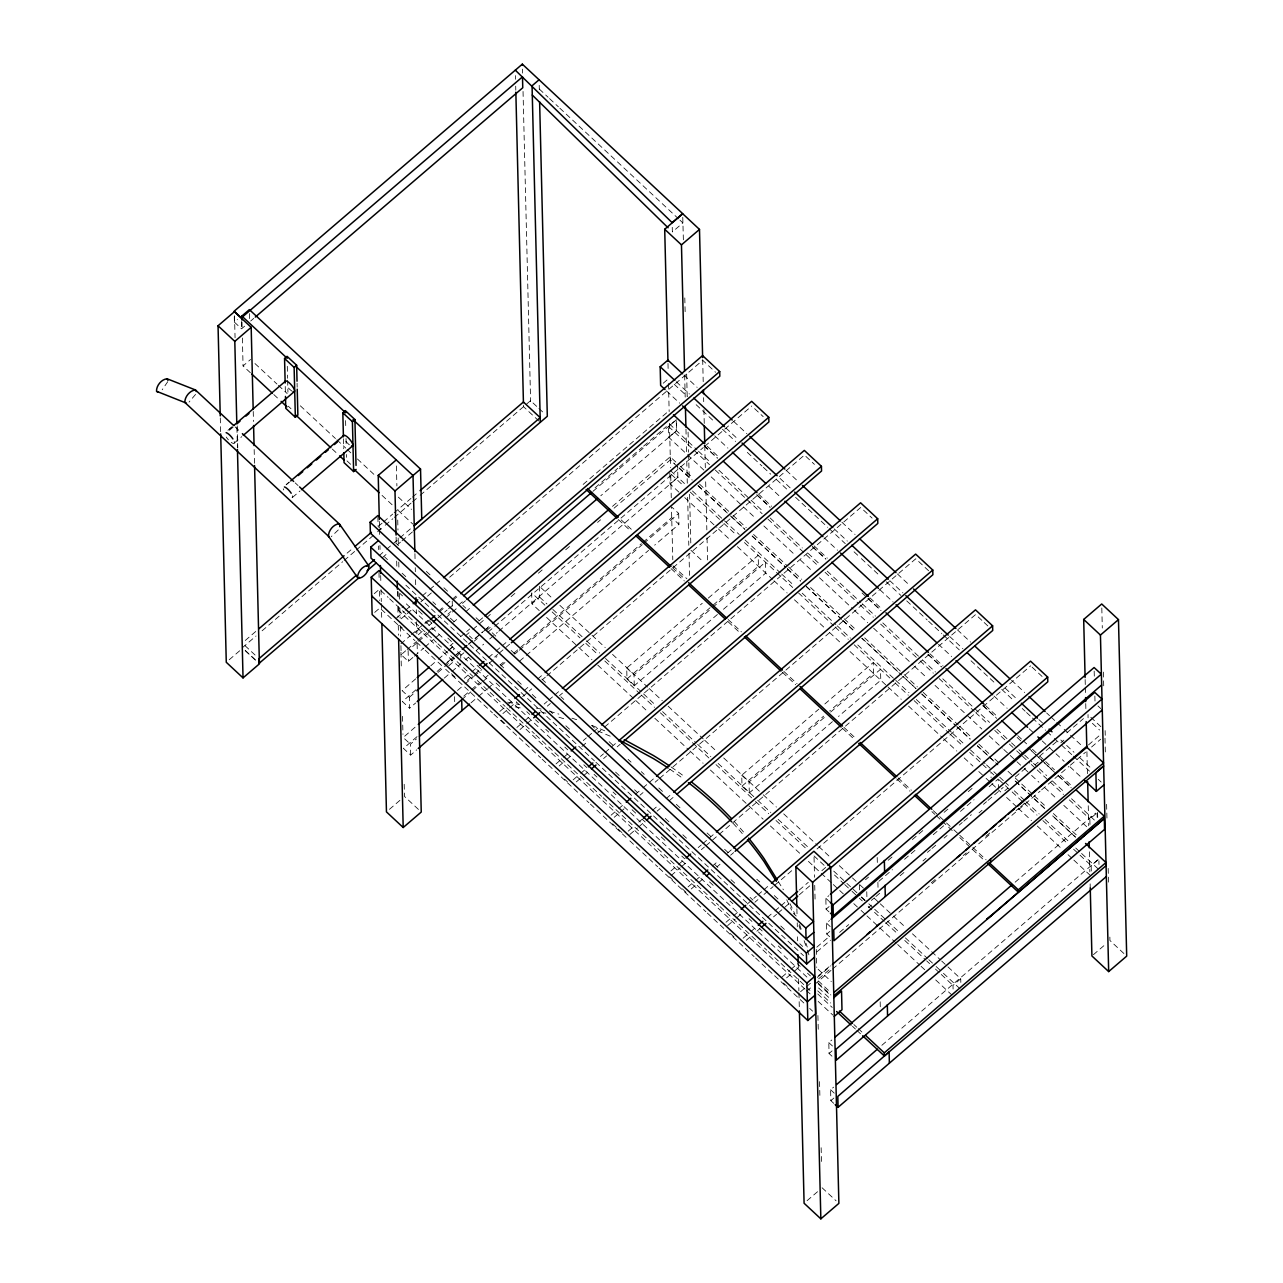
<?xml version="1.0" encoding="UTF-8"?>
<svg xmlns="http://www.w3.org/2000/svg" width="1283" height="1283" viewBox="0 0 1283 1283"><rect width="100%" height="100%" fill="white"/><g stroke="black" fill="none" stroke-linecap="round" stroke-linejoin="round"><path stroke-width="0.75" stroke-dasharray="5 3.75" d="M167.768 381.66L162.203 389.759M195.561 394.41L189.05 402.076M338.279 529.943L331.271 536.647M400.905 643.809L409.951 635.967M411.458 634.668L428.041 620.282M438.61 611.125L444.64 605.881M446.147 604.582L450.67 600.652M412.918 657.457L408.395 661.37L401.162 654.715L405.685 650.802M407.192 649.487L416.253 641.644M417.761 640.329L426.806 632.487M428.314 631.188L434.344 625.944M447.927 614.172L450.942 611.558M412.645 646.552L417.167 642.623M418.675 641.308L435.274 626.922M445.826 617.781L457.903 607.308M414.425 656.142L423.47 648.3M424.978 646.985L434.023 639.142M435.53 637.827L441.577 632.599M453.637 622.143L456.652 619.529M415.692 678.867L402.124 690.639L409.341 697.294L409.614 708.2L415.644 702.972M430.783 665.797L436.813 660.553M438.321 659.254L447.366 651.411M448.874 650.096L453.412 646.167L453.492 649.807M415.965 689.773L402.397 701.544L409.614 708.2M437.086 671.458L443.116 666.23M444.624 664.931L453.669 657.072M409.341 697.294L415.387 692.066M438 672.436L454.599 658.051M456.106 656.752L460.629 652.822L460.757 658.275M444.303 678.114L450.333 672.885M451.841 671.586L460.902 663.728M404.69 736.217L416.767 725.745M417.023 736.65L403.455 748.422L410.672 755.078L416.718 749.849M410.672 755.078L410.416 744.172L416.446 738.944M828.994 911.86L826.092 909.198L825.835 898.292L828.85 895.678M826.092 909.198L829.107 906.584M829.668 936.718L826.781 934.056L826.525 923.151L829.54 920.536M826.781 934.056L829.796 931.442M831.945 1056.182L829.059 1053.519L828.802 1042.614L831.817 1039.984M829.059 1053.519L832.074 1050.889M833.742 1103.332L830.855 1100.67L830.598 1089.764L833.613 1087.15M830.855 1100.67L833.87 1098.056M452.177 599.353L458.256 594.141M458.512 605.047L464.59 599.835M595.071 487.797L617.829 468.247M619.352 466.948L642.109 447.398M643.633 446.099L666.39 426.549M462.441 603.395L465.472 600.797M592.922 491.357L676.382 419.701L676.654 430.607L600.781 495.751M465.745 611.702L471.807 606.49M450.012 645.862L453.043 643.264M460.629 636.737L465.184 632.824M466.707 631.525L469.738 628.927M478.864 621.1L483.418 617.187M612.488 506.368L670.191 456.828L678.964 465.007M448.569 650.289L454.647 645.076M465.264 635.951L471.615 630.53M472.866 629.424L485.263 618.807M486.53 617.7L491.341 613.595M511.067 596.659L515.622 592.762M538.379 573.212L544.441 568M565.691 549.765L570.245 545.852M597.557 522.406L600.588 519.791M614.076 508.18L670.384 459.875L674.714 463.853M456.7 654.474L461.255 650.561M468.84 644.05L482.504 632.327M484.012 631.028L490.09 625.815M474.277 641.099L477.324 638.501M486.417 630.675L492.496 625.462M465.44 659.831L468.487 657.217M476.073 650.706L483.659 644.194M489.721 638.982L497.307 632.471M498.83 631.156L677.873 477.42L677.6 466.515M457.502 690.446L463.58 685.234M465.087 683.935L472.673 677.424M474.197 676.125L481.783 669.598M489.368 663.086L496.954 656.575M463.837 696.14L469.915 690.928M471.422 689.629L479.008 683.117M485.086 677.905L488.117 675.291M500.258 664.867L503.289 662.269M513.906 653.143L641.372 543.703M642.879 542.404L671.715 517.658L678.932 524.314L654.667 545.147M461.688 699.7L470.797 691.89M472.32 690.591L481.414 682.764M482.937 681.465L488.999 676.253M501.14 665.829L505.694 661.932M514.804 654.105L517.835 651.507M519.358 650.192L642.254 544.666M643.777 543.367L678.675 513.408L671.442 506.753L672.789 559.757M471.069 702.795L477.132 697.583M478.655 696.284L486.241 689.773M487.748 688.458L493.827 683.262M519.615 661.098L648.589 550.359M1015.126 882.191L1095.538 813.133M881.87 1045.292L1098.857 858.985M244.62 326.203L241.573 328.817L234.388 322.129L237.435 319.515M250.698 320.991L253.729 318.392M250.377 372.744L243.064 365.928L250.586 359.465M227.957 430.302L232.464 426.421M229.4 429.244L232.415 426.662M229.432 430.286L233.955 426.405M234.228 443.116L241.749 436.653M286.221 484.589L289.236 482.007M286.173 484.83L289.188 482.248M292.508 497.403L300.03 490.956M245.278 640.458L255.91 631.332M347.1 553.149L353.194 547.937M379.03 525.789L382.061 523.191M383.585 521.892L392.71 514.066M394.218 512.767L410.945 498.429M412.468 497.13L418.547 491.918M242.343 647.739L256.023 636.015M262.101 630.803L342.657 561.746M344.181 560.43L354.814 551.321M356.337 550.006L376.095 533.07M377.619 531.771L383.697 526.559M385.221 525.26L392.823 518.749M394.33 517.434L411.057 503.112M412.581 501.797L418.659 496.585M420.183 495.286L530.553 400.665L537.529 407.176M229.24 659.735L241.156 649.519M379.062 555.731L385.141 550.535M386.664 549.22L412.501 527.072M382.222 557.8L386.776 553.903M397.409 544.778L400.456 542.164M401.98 540.865L412.613 531.755M374.251 593.692L379.399 589.282L379.672 600.492M374.7 612.392L379.864 607.966L414.938 640.666M663.215 383.232L668.363 378.822M805.018 989.161L398.596 610.5L403.744 606.089M396.511 617.989L404.097 611.494M405.604 610.195L411.667 604.999M422.283 595.905L428.33 590.709M429.853 589.41L434.392 585.513M435.915 584.214L441.977 579.018M401.178 618.775L405.717 614.878M407.24 613.579L413.302 608.383M420.872 601.887L431.489 592.794M449.659 577.206L702.699 360.282L715.545 372.246M583.14 484.413L669.068 410.736M415.147 632.647L419.701 628.75M425.764 623.554L428.795 620.956M439.395 611.863L443.95 607.966M453.027 600.171L459.089 594.975M418.306 634.716L422.845 630.819M428.907 625.623L431.938 623.025M438 617.829L447.093 610.034M448.601 608.735L453.156 604.838M703.886 470.091L668.78 437.375L668.507 426.469L676.237 419.846L676.51 430.751L696.99 449.836M668.78 437.375L676.51 430.751M447.109 662.413L453.172 657.217M454.679 655.918L460.741 650.722M468.327 644.226L483.466 631.236M484.99 629.937L491.052 624.741M448.745 665.781L454.807 660.601M460.854 655.405L463.885 652.806M488.133 632.022L703.292 447.559M704.8 446.259L751.774 406.005M678.883 492.127L670.095 483.948L677.825 477.324L685.138 484.14M539.245 610.596L531.932 603.78L539.662 597.156L539.389 586.251M464.238 678.37L470.284 673.174M471.807 671.875L477.869 666.679M488.47 657.586L494.532 652.389M496.056 651.09L500.595 647.193M502.102 645.894L508.164 640.698M467.381 680.439L473.443 675.243M474.951 673.944L481.013 668.748M494.645 657.056L497.676 654.458M499.199 653.159L509.8 644.066M499.777 711.488L505.839 706.291M507.346 704.992L513.408 699.796M524.025 690.703L528.564 686.806M537.657 679.012L543.719 673.816M389.455 809.316L399.975 800.303M502.92 713.556L516.552 701.865M522.614 696.669L531.707 688.875M542.308 679.782L545.339 677.183M546.863 675.884L804.441 455.064L814.432 464.366M516.905 727.429L522.951 722.233M524.474 720.934L530.537 715.738M544.168 704.046L547.199 701.448M548.723 700.149L553.262 696.252M554.769 694.953L560.831 689.757M520.048 729.514L532.156 719.121M547.312 706.131L550.343 703.533M559.436 695.739L562.467 693.141M717.389 614.493L634.267 685.747L626.986 678.948L626.713 668.042L702.266 603.283M708.312 598.103L758.173 555.347L758.445 566.252L711.6 606.41M626.986 678.948L710.092 607.709M634.267 685.747L634.01 674.842L711.071 608.784M712.578 607.484L765.47 562.146L765.743 573.052L723.42 609.313M556.036 763.898L562.098 758.702M563.606 757.403L569.668 752.207M583.3 740.516L586.331 737.917M587.855 736.618L592.393 732.721M593.917 731.422L599.979 726.226M559.18 765.967L565.242 760.771M566.749 759.472L571.304 755.575M581.905 746.481L587.967 741.285M597.06 733.491L603.122 728.295M604.63 726.996L860.701 507.475M573.148 779.839L579.21 774.643M580.734 773.344L586.796 768.148M600.428 756.457L603.459 753.859M604.967 752.56L617.091 742.167M576.292 781.924L582.354 776.728M583.877 775.429L588.416 771.532M603.571 758.542L606.602 755.944M617.203 746.85L620.234 744.252M611.093 815.186L617.155 809.99M618.663 808.691L624.725 803.495M635.342 794.402L641.404 789.205M642.911 787.906L655.036 777.514M614.236 817.271L618.791 813.374M620.298 812.075L626.361 806.879M639.992 795.187L643.024 792.589M655.148 782.197L658.179 779.599M659.687 778.3L915.757 558.779L928.603 570.743M628.221 831.143L632.76 827.246M638.822 822.05L641.853 819.452M652.454 810.359L657.008 806.462M666.102 798.668L672.148 793.471M629.841 834.511L637.426 828.016M638.934 826.717L644.996 821.521M657.121 811.129L660.152 808.531M669.245 800.736L675.307 795.54M832.41 721.671L749.304 792.91L742.007 786.126L741.734 775.221L818.811 709.146M824.857 703.966L873.21 662.509L873.466 673.415L829.652 710.99M742.007 786.126L823.606 716.171M749.304 792.91L749.031 782.005L824.584 717.245M830.63 712.049L880.507 669.309L880.763 680.215L838.457 716.491M670.945 870.949L677.007 865.752M678.515 864.453L684.577 859.257M698.209 847.566L701.24 844.968M702.763 843.669L713.364 834.575M671.057 875.615L680.15 867.821M681.658 866.522L687.72 861.326M701.368 849.651L704.399 847.053M705.907 845.754L975.609 614.541L982.746 621.18M688.057 886.906L694.119 881.71M695.643 880.411L701.705 875.214M712.306 866.121L718.368 860.925M727.461 853.131L732 849.234M691.216 888.975L697.262 883.779M698.786 882.479L703.325 878.582M716.972 866.891L720.004 864.293M730.604 855.2L733.635 852.602M726.002 922.252L732.064 917.056M733.587 915.757L739.633 910.561M747.219 904.066L756.312 896.272M757.82 894.973L762.375 891.076M763.882 889.777L769.944 884.58M727.637 925.62L735.207 919.125M736.731 917.826L742.793 912.63M754.901 902.238L757.932 899.64M763.994 894.443L773.088 886.649M774.611 885.35L794.305 868.463M817.03 848.977L1030.666 665.829M743.13 938.194L749.192 932.998M750.699 931.699L756.762 926.502M767.362 917.409L773.424 912.213M774.948 910.914L779.487 907.017M781.01 905.718L787.072 900.522M799.181 890.129L808.274 882.335M821.906 870.644L826.46 866.747M746.273 940.279L750.812 936.382M756.874 931.185L759.905 928.587M773.537 916.896L776.568 914.298M778.091 912.999L790.216 902.607M799.293 894.812L809.91 885.719M865.512 879.721L868.543 877.123M888.189 860.284L892.711 856.403M912.357 839.563L922.942 830.486M944.096 812.347L948.634 808.466M968.264 791.627L972.803 787.746M878.855 881.325L892.455 869.666M904.547 859.305L916.639 848.945M933.254 834.688L943.839 825.627M960.454 811.385L974.054 799.726M989.161 786.768L998.238 778.989L998.447 788.083M781.94 977.069L789.526 970.573M791.034 969.274L797.096 964.078M816.79 947.191L828.914 936.798M871.333 900.441L874.365 897.843M875.888 896.544L881.95 891.348M900.121 875.76L906.183 870.564M927.401 852.377L930.432 849.779M931.939 848.48L938.001 843.284M944.063 838.088L947.095 835.49M959.219 825.097L962.25 822.499M963.758 821.2L971.343 814.705M983.468 804.313L986.499 801.715M988.006 800.416L1003.162 787.425M1015.286 777.033L1027.394 766.641M1039.519 756.248L1057.705 740.66M1066.798 732.866L1083.461 718.576M786.607 977.854L792.669 972.658M794.177 971.359L800.239 966.163M816.902 951.874L830.55 940.182M839.627 932.388L848.721 924.594M868.415 907.706L871.446 905.108M922.974 860.941L926.005 858.343M979.025 812.877L982.056 810.279M1004.781 790.809L1007.813 788.211M1035.092 764.828L1038.123 762.23M1060.849 742.745L1063.88 740.147M800.576 991.727L805.131 987.83M806.638 986.531L811.193 982.634M817.239 977.438L830.887 965.746M1088.465 744.926L1100.589 734.534M806.75 991.198L812.813 986.002M814.336 984.702L830.999 970.413M832.507 969.114L1040.096 791.162M1041.604 789.863L1068.883 766.48M1070.391 765.181L1085.546 752.191M1091.608 746.995L1100.702 739.2M1089.973 824.456L1089.844 819.003L1096.291 813.486M1091.304 871.029L1091.159 865.576L1098.889 858.952L1098.986 864.437M953.093 989.049L952.996 985.408L960.726 978.785L941.706 961.063M1093.405 954.68L1105.433 944.368M807.087 1200.663L817.608 1191.65M818.57 975.689L830.742 965.313M818.65 978.817L830.823 968.44M931.266 882.816L935.82 878.935M963.212 855.585L966.259 852.987M985.921 836.259L991.967 831.127M1016.088 810.615L1019.103 808.049M1020.61 806.766L1025.133 802.933M507.555 702.154L519.022 704.527M536.23 708.072L541.955 709.258M515.269 706.853L521.01 708.024M542.035 712.37L545.868 713.172M549.525 711.215L558.859 714.118M571.929 718.191L579.403 720.517M558.939 717.229L566.396 719.555M592.137 725.472L604.726 730.797M597.605 730.877L610.211 736.185M1097.943 705.955L1100.83 708.617M669.421 423.951L676.654 430.607M670.656 470.781L677.873 477.42M825.835 898.292L830.165 902.286M826.525 923.151L832.298 928.475M828.802 1042.614L834.575 1047.922M830.598 1089.764L836.372 1095.089M404.626 738.848L410.416 744.172M539.309 89.056L548.098 97.251M549.557 98.615L558.362 106.81M559.821 108.189L678.499 218.816M679.974 220.179L682.893 222.921L672.356 231.95L672.228 226.369M1100.846 726.643L1088.016 714.679L1088.08 717.806M754.629 408.652L763.193 416.638M863.555 510.137L872.119 518.107M984.173 622.512L988.455 626.505M1032.093 667.16L1042.085 676.462M1092.41 723.339L1099.531 729.995M683.999 375.101L697.15 387.37M733.7 421.417L746.866 433.686M786.335 470.46L798.042 481.366M841.905 522.229L855.055 534.482M897.459 573.982L909.166 584.888M957.407 629.841L970.573 642.093M1011.517 680.247L1024.668 692.499M1046.607 712.931L1049.526 715.657M1050.985 717.021L1055.38 721.11M1056.839 722.473L1062.693 727.91M1064.152 729.273L1083.157 746.995M676.269 381.741L689.42 393.993M725.97 428.041L737.677 438.946M780.08 478.447L790.312 487.989M834.175 528.853L847.341 541.105M889.744 580.622L902.895 592.874M949.677 636.464L962.843 648.717M1005.247 688.233L1016.938 699.123M1038.877 719.555L1044.731 725.007M1060.8 739.986L1065.195 744.076M1066.654 745.439L1073.967 752.255M1079.821 757.708L1091.512 768.597M674.216 384.275L687.367 396.527M696.14 404.706L713.685 421.049M722.457 429.228L735.624 441.48M747.315 452.386L761.942 466.002M763.401 467.365L770.714 474.181M776.568 479.617L788.259 490.523M795.572 497.323L827.743 527.297M829.203 528.66L845.289 543.639M854.061 551.818L859.899 557.271M861.374 558.634L878.919 574.976M886.216 581.792L900.842 595.408M906.696 600.861L927.16 619.93M928.619 621.293L941.786 633.545M943.246 634.909L959.331 649.904M971.023 660.793L995.881 683.951M1001.734 689.404L1013.426 700.293M1022.198 708.473L1025.133 711.199M1026.592 712.562L1030.971 716.652M1032.43 718.015L1045.597 730.268M1047.056 731.631L1052.91 737.084M1054.369 738.447L1060.223 743.883M1061.683 745.247L1071.914 754.789M1073.374 756.152L1089.459 771.131M1098.232 779.31L1101.151 782.037M666.486 390.898L679.653 403.151M714.743 435.851L727.894 448.104M768.838 486.241L780.529 497.146M824.392 538.01L837.558 550.263M879.962 589.779L893.112 602.032M938.45 644.258L951.601 656.527M994.004 696.028L1007.171 708.28M1029.094 728.712L1033.489 732.801M1042.261 740.981L1048.099 746.433M1049.574 747.797L1064.184 761.412M1070.038 766.865L1081.729 777.755M707.158 446.227L718.881 457.149M758.445 494.019L771.644 506.304M814.128 545.884L827.327 558.185M869.81 597.766L881.533 608.687M929.902 653.737L943.085 666.021M985.585 705.618L997.308 716.539M1017.82 735.656L1026.608 743.835M1032.462 749.304L1038.332 754.757M1039.791 756.136L1044.186 760.226M1045.661 761.589L1054.45 769.784M1060.303 775.237L1072.027 786.158M704.287 445.843L717.486 458.127M757.05 494.981L770.233 507.266M812.732 546.863L825.915 559.147M868.415 598.744L880.138 609.666M928.491 654.715L941.674 667M982.698 705.217L995.897 717.518M1028.132 747.54L1033.986 753.009M1035.461 754.372L1039.855 758.461M1041.315 759.825L1053.038 770.746M1058.908 776.215L1070.631 787.137M704.03 445.746L717.197 457.999M756.697 494.805L769.864 507.074M812.299 546.606L825.466 558.859M862.032 592.938L866.426 597.028M867.885 598.391L881.052 610.66M927.866 654.266L941.032 666.535M983.468 706.067L996.634 718.336M1017.114 737.42L1022.968 742.873M1031.74 751.052L1056.615 774.21M1058.074 775.574L1071.241 787.842M698.449 451.199L710.157 462.088M718.929 470.268L749.657 498.895M751.116 500.258L762.824 511.163M770.137 517.979L802.324 547.969M808.178 553.422L819.869 564.312M827.198 571.127L860.845 602.481M862.304 603.844L875.471 616.113M882.784 622.929L920.825 658.371M922.285 659.735L935.451 671.987M942.764 678.803L989.578 722.425M996.891 729.241L1010.058 741.51M1011.533 742.873L1017.371 748.326M1018.846 749.689L1023.225 753.779M1024.684 755.142L1032.013 761.958M1033.473 763.321L1037.851 767.394M1039.326 768.758L1046.639 775.574M1052.493 781.026L1064.184 791.932M1071.513 798.748L1097.847 823.285M668.507 426.469L709.483 464.622M715.321 470.075L762.134 513.697M767.988 519.15L817.736 565.482M825.049 572.298L858.696 603.651M860.155 605.015L873.322 617.283M880.635 624.099L918.676 659.542M920.136 660.905L933.302 673.158M939.156 678.611L974.278 711.327M975.738 712.69L987.445 723.596M994.758 730.412L1007.925 742.681M1009.384 744.044L1015.238 749.497M1016.697 750.86L1021.092 754.949M1022.551 756.312L1029.864 763.128M1031.324 764.492L1035.718 768.565M1037.177 769.928L1048.885 780.834M1050.344 782.197L1063.511 794.466M1069.364 799.918L1089.844 819.003M711.199 476.891L741.927 505.518M743.386 506.881L755.094 517.787M763.866 525.966L794.594 554.593M800.448 560.046L812.155 570.951M819.468 577.751L853.115 609.104M854.574 610.467L867.741 622.736M873.595 628.189L913.095 664.995M914.554 666.358L926.262 677.264M935.034 685.427L981.848 729.049M989.161 735.865L1002.328 748.133M1003.803 749.497L1015.495 760.402M1016.97 761.765L1022.824 767.218M1024.283 768.581L1030.137 774.034M1031.596 775.397L1038.909 782.197M1044.763 787.65L1056.47 798.555M1063.783 805.371L1090.117 829.909M680.423 466.37L692.13 477.26M699.443 484.06L731.615 514.018M733.074 515.381L746.241 527.634M753.554 534.434L787.185 565.739M788.644 567.102L801.811 579.355M810.583 587.534L842.755 617.476M844.214 618.839L855.921 629.728M864.694 637.892L902.719 673.302M904.178 674.65L917.345 686.902M923.199 692.355L958.289 725.023M959.748 726.386L971.456 737.276M978.769 744.092L989.001 753.618M994.854 759.055L999.232 763.144M1008.005 771.308L1013.859 776.76M1015.318 778.123L1032.879 794.466M1034.339 795.813L1046.03 806.718M1053.343 813.518L1081.136 839.387M679.028 467.782L692.195 480.05M698.048 485.503L725.841 511.388M731.695 516.841L744.862 529.109M752.175 535.925L785.821 567.278M787.281 568.642L800.448 580.91M806.301 586.363L841.407 619.064M842.883 620.427L854.574 631.332M861.887 638.148L901.388 674.954L861.839 638.293M902.863 676.317L916.03 688.586L902.799 676.414M921.868 694.023L955.53 725.376M956.99 726.739L970.156 739.008M977.47 745.824L997.949 764.909L977.373 745.84M1031.596 796.246L1014.035 779.904L1031.484 796.214M1044.763 808.515L1033.056 797.609L1044.651 808.466M1075.491 837.141L1052.076 815.33L1075.362 837.045M677.584 466.755L670.271 459.956L670.191 456.828M679.044 468.119L690.735 479.008M698.048 485.808L728.76 514.403M730.219 515.766L744.846 529.382M752.159 536.182L785.805 567.503M787.265 568.866L800.432 581.119M806.269 586.556L841.375 619.224M842.835 620.587L854.542 631.477M921.803 694.103L955.45 725.424M956.91 726.787L970.06 739.024M692.451 490.956L739.265 534.562M745.118 540.015L780.24 572.731M781.7 574.094L793.407 585M802.18 593.179L835.826 624.516M837.286 625.879L850.453 638.148M857.766 644.964L894.347 679.044M895.807 680.407L908.973 692.676M916.287 699.492L951.409 732.192M952.868 733.555L964.575 744.461M970.413 749.913L985.055 763.545M986.515 764.909L992.368 770.361M993.828 771.725L998.222 775.814M999.682 777.177L1008.454 785.356M1014.308 790.809L1024.556 800.351M1026.015 801.715L1039.182 813.967M1045.036 819.42L1069.894 842.594M1075.747 848.047L1080.142 852.137M1081.601 853.5L1099.162 869.858M671.298 474.405L683.005 485.311M690.318 492.127L722.505 522.101M723.965 523.464L735.672 534.37M744.445 542.549L792.718 587.534M798.571 592.987L833.677 625.687M835.153 627.05L848.32 639.319M854.173 644.772L893.674 681.578M895.133 682.941L908.3 695.21M914.154 700.662L949.26 733.363M950.719 734.726L962.426 745.631M969.74 752.447L990.219 771.532M993.86 774.916L990.941 772.19L991.069 777.642M998.992 779.711L1010.699 790.617M1012.159 791.98L1022.407 801.522M1023.866 802.885L1037.033 815.138M1042.887 820.591L1067.761 843.765M1073.614 849.218L1091.159 865.576M684.721 497.579L716.908 527.554M718.384 528.917L730.075 539.822M737.388 546.638L772.51 579.355M773.97 580.718L787.137 592.987M794.45 599.803L823.718 627.05M829.556 632.503L841.263 643.408M850.052 651.588L886.617 685.667M888.077 687.03L901.243 699.299M908.556 706.115L942.203 737.452M943.679 738.816L956.845 751.084M964.158 757.9L972.931 766.079M978.785 771.532L984.638 776.985M986.098 778.348L990.492 782.438M991.951 783.801L1000.724 791.98M1006.578 797.433L1016.826 806.975M1018.285 808.338L1031.452 820.591M1037.305 826.044L1062.18 849.218M1068.033 854.67L1072.412 858.76M1073.871 860.123L1091.432 876.481M538.924 408.475L544.505 413.671M690.96 550.311L703.533 562.018M1123.908 953.526L1109.939 940.503L1109.795 934.505M538.892 421L523.528 406.679L523.416 402.012M672.934 565.771L686.902 578.777M621.229 519.904L631.493 529.462M672.517 567.679L684.24 578.601M728.199 619.561L741.382 631.845M783.881 671.426L797.064 683.711M843.957 727.397L855.681 738.318M898.18 777.915L911.363 790.2M933.334 810.68L945.058 821.601M946.533 822.964L952.387 828.417M953.862 829.796L958.257 833.886M959.716 835.249L971.439 846.171M972.899 847.534L986.098 859.818M618.358 519.503L630.081 530.424M671.105 568.658L684.304 580.942M728.263 621.886L739.986 632.808M782.47 672.404L795.668 684.689M842.546 728.375L854.27 739.297M896.769 778.877L909.952 791.178M931.939 811.642L934.858 814.384M936.333 815.747L940.728 819.837M942.187 821.2L953.91 832.122M959.78 837.591L984.686 860.797M540.865 587.614L552.556 598.519M559.869 605.335L590.597 633.946M592.056 635.31L605.223 647.578M612.536 654.394L647.658 687.111M649.118 688.474L662.285 700.743M668.138 706.195L703.244 738.896M704.704 740.259L716.411 751.164M723.724 757.98L761.765 793.423M763.225 794.786L776.391 807.055M783.705 813.871L817.351 845.208M818.827 846.572L830.518 857.477M839.307 865.656L851.014 876.562M852.473 877.925L858.327 883.378M859.786 884.741L865.64 890.194M874.413 898.373L878.807 902.462M880.266 903.825L891.974 914.731M893.433 916.094L905.14 927M912.454 933.816L940.247 959.7M626.713 668.042L634.01 674.842M741.734 775.221L749.031 782.005M539.662 597.156L546.975 603.972M552.829 609.425L585.016 639.415M586.475 640.778L599.642 653.031M605.496 658.484L642.061 692.563M643.537 693.927L655.228 704.832M662.557 711.648L696.204 743.001M697.663 744.365L710.83 756.617M718.143 763.433L756.184 798.876M757.644 800.239L770.81 812.508M778.123 819.324L808.851 847.951M833.725 871.109L845.417 882.014M846.876 883.378L860.043 895.646M861.518 897.009L867.372 902.462M868.832 903.825L873.21 907.915M874.685 909.278L899.543 932.452M905.397 937.905L927.352 958.337M928.812 959.7L934.665 965.153M936.125 966.516L941.979 971.969M943.438 973.332L960.999 989.69M861.198 897.17L867.035 902.607M544.842 605.143L531.675 592.874L531.932 603.78M552.155 611.959L579.948 637.859M585.802 643.312L597.493 654.202M604.822 661.018L639.928 693.734M641.388 695.097L654.555 707.366M660.408 712.819L710.157 759.151M715.994 764.604L754.035 800.047M755.495 801.41L768.661 813.679M775.99 820.495L806.702 849.121M814.015 855.921L825.723 866.827M834.495 875.006L843.284 883.185M844.743 884.548L850.597 890.001M852.056 891.364L857.91 896.817M859.369 898.18L862.304 900.907M868.142 906.359L884.244 921.354M885.703 922.718L897.41 933.623M904.723 940.439L925.203 959.508M926.663 960.871L929.598 963.597M935.451 969.05L939.83 973.139M941.305 974.503L952.996 985.408M546.558 617.412L577.286 646.039M578.745 647.402L591.912 659.67M597.766 665.107L634.347 699.187M635.807 700.55L647.514 711.456M654.827 718.272L688.474 749.625M689.933 750.988L703.1 763.241M710.413 770.057L763.08 819.131M770.393 825.947L801.121 854.574M808.434 861.39L831.849 883.185M833.309 884.548L845.016 895.454M853.788 903.633L859.642 909.086M861.101 910.449L865.496 914.538M866.955 915.902L896.208 943.165M897.683 944.529L919.622 964.976M921.082 966.324L926.935 971.776M935.708 979.955L951.81 994.95M254.98 363.554L276.92 384.002M278.395 385.365L287.167 393.544M300.334 405.813L335.44 438.513M336.916 439.877L345.688 448.056M347.148 449.419L351.542 453.508M357.396 458.961L374.941 475.319M398.355 497.13L411.522 509.399M288.274 406.198L291.016 408.748M350.66 464.302L346.554 460.485L346.41 454.503M273.792 394.539L279.646 399.991M332.313 449.066L338.151 454.519M382.045 495.398L392.293 504.941M398.147 510.393L412.773 524.025M381.035 529.205L378.116 526.479L377.892 517.402M395.661 542.837L398.58 545.548M426.357 571.432L430.751 575.522M443.902 587.774L448.28 591.864M462.906 605.48L465.825 608.206M476.073 617.748L478.992 620.475M492.143 632.727L497.996 638.18M511.147 650.433L515.541 654.522M541.859 679.044L546.237 683.117M560.863 696.749L563.782 699.46M591.559 725.344L594.478 728.07M609.104 741.686L613.499 745.776M628.109 759.392L631.044 762.118M641.275 771.66L644.194 774.387M658.821 788.003L663.199 792.092M676.349 804.345L680.744 808.434M707.061 832.956L711.44 837.029M724.606 849.298L730.444 854.735M756.762 879.256L759.696 881.982M774.307 895.598L778.701 899.688M793.311 913.304L796.246 916.03M384.563 556.886L387.498 559.613M402.108 573.228L406.503 577.318M432.82 601.839L435.739 604.566M450.365 618.181L456.203 623.634M469.37 635.887L472.288 638.613M500.065 664.498L504.46 668.571M517.61 680.84L522.005 684.93M532.237 694.456L538.074 699.909M549.782 710.798L552.7 713.524M565.851 725.793L571.705 731.23M615.567 772.093L619.946 776.183M634.572 789.799L637.491 792.525M665.268 818.41L669.662 822.499M682.813 834.752L687.207 838.841M714.984 864.71L717.903 867.436M731.053 879.705L736.907 885.142M750.074 897.41L752.993 900.121M780.77 926.005L785.148 930.095M799.774 943.711L802.693 946.437M405.861 585.176L594.462 760.883M595.921 762.246L803.527 955.659M818.137 969.29L831.304 981.543M235.046 426.838L240.915 432.307M295.138 482.825L298.073 485.551M399.59 593.163L402.525 595.889M418.595 610.884L422.989 614.958M428.843 620.411L431.762 623.137M447.847 638.116L452.225 642.206M468.311 657.185L471.23 659.911M477.084 665.364L481.462 669.437M496.088 683.069L500.466 687.159M516.552 702.138L519.487 704.864M526.784 711.664L529.719 714.39M535.556 719.843L538.491 722.57M545.788 729.369L548.723 732.096M564.809 747.075L567.727 749.801M583.813 764.796L586.732 767.507M594.045 774.323L596.964 777.049M613.049 792.028L615.968 794.754M632.054 809.733L636.432 813.823M642.286 819.276L645.205 822.002M661.29 836.981L665.685 841.071M681.754 856.05L684.689 858.776M709.531 881.934L713.925 886.008M730.011 901.003L732.93 903.713M749.015 918.708L751.934 921.419M759.247 928.234L762.166 930.961M778.252 945.94L781.171 948.666M797.256 963.645L800.175 966.372M807.488 973.188L810.407 975.914M817.72 982.714L830.887 994.983M406.326 603.876L808.37 978.448M818.602 987.974L830.293 998.88M817.704 990.861L830.726 1003.001M853.885 1024.556L856.787 1027.25M858.231 1028.597L862.577 1032.655M817.768 993.972L832.25 1007.46M852.521 1026.32L855.424 1029.014M856.868 1030.377L861.214 1034.419M380.859 590.645L388.172 597.445M389.631 598.808L407.176 615.15M408.636 616.514L436.412 642.398M437.888 643.761L475.897 679.172M477.356 680.535L505.133 706.42M506.593 707.783L524.138 724.125M525.597 725.488L534.37 733.651M535.829 735.015L553.374 751.357M554.833 752.72L572.378 769.062M573.838 770.425L601.615 796.31M603.09 797.673L620.635 814.015M622.095 815.379L641.099 833.084M642.558 834.447L649.872 841.263M651.331 842.626L689.34 878.037M690.799 879.4L718.576 905.269M720.036 906.632L737.581 922.974M739.056 924.337L756.585 940.696M758.061 942.043L766.833 950.222M768.292 951.585L785.837 967.927M787.297 969.29L804.842 985.633M806.301 986.996L812.155 992.449M806.478 990.524L810.872 994.598M818.185 1001.414L832.795 1015.029M399.494 625.318L402.333 627.98M451.408 673.703L455.69 677.697M501.236 720.116L505.502 724.093M564.616 779.166L567.471 781.828M612.552 823.814L616.834 827.808M618.262 829.139L622.528 833.132M669.55 876.914L672.388 879.577M682.38 888.878L686.662 892.872M730.316 933.543L734.598 937.52M783.48 983.083L787.762 987.06M416.414 642.029L423.711 648.829M425.186 650.192L444.191 667.898M445.65 669.261L463.195 685.603M464.654 686.966L492.431 712.851M493.891 714.214L511.436 730.556M512.895 731.919L530.44 748.262M531.9 749.625L540.672 757.804M542.132 759.167L559.677 775.509M561.136 776.873L588.929 802.741M590.388 804.104L628.397 839.515M629.857 840.878L657.634 866.763M659.093 868.126L676.638 884.468M678.098 885.831L695.643 902.174M697.102 903.537L705.875 911.716M707.35 913.079L724.879 929.421M726.354 930.784L743.899 947.127M745.359 948.49L754.131 956.653M755.591 958.016L773.136 974.374M774.595 975.721L803.832 1002.969M809.685 1008.422L812.604 1011.148M245.021 645.67L256.199 656.078M418.45 809.445L404.482 796.438L404.145 782.422M245.149 650.337L256.311 660.745M822.114 1187.785L836.083 1200.792M245.438 650.85L256.616 661.258M818.313 980.902L830.839 992.641M818.394 984.013L830.919 995.752M778.284 881.549L783.4 889.793M789.943 903.585L794.851 913.945M786.752 899.8L791.659 910.16M799.566 924.45L801.49 930.079M805.949 943.246L807.232 946.998M799.004 925.668L800.287 929.437M804.12 940.712L806.67 948.233M807.296 950.11L809.862 957.631M530.553 400.665L530.617 401.643L523.031 91.173M1105.128 730.636L1105.24 735.303M1101.808 607.998L1102.305 628.029M1103.38 672.1L1103.765 688.121M1105 738.206L1105.385 754.228M1106.604 804.297L1107.004 820.318M1108.175 868.399L1108.56 884.42M1094.864 696.028L1095.008 701.48M1094.174 671.153L1094.319 676.606M1097.574 812.38L1097.703 817.832M1097.093 813.647L1097.19 817.287M1085.145 679.541L1085.306 685.555M1085.354 687.56L1085.498 693.558M1085.739 703.581L1085.883 709.595M1086.909 751.662L1087.455 773.681M1088.241 805.74L1088.722 825.771M1089.363 851.816L1089.844 871.847M1090.149 883.859L1090.245 887.868M960.726 978.785L960.823 982.425M877.203 857.461L877.331 862.914M877.893 882.319L878.021 887.772M880.17 1001.782L880.298 1007.235M866.763 891.701L866.987 900.778M859.466 884.901L859.61 890.354M814.047 857.269L814.529 877.299M814.721 885.318L815.122 901.34M816.293 949.42L816.742 967.446M817.913 1015.511L818.297 1031.532M819.532 1081.617L819.917 1097.639M821.136 1147.724L821.489 1161.74M796.887 908.781L797.032 914.795M797.24 922.814L797.336 926.807M797.577 936.831L797.673 940.84M798.218 962.875L798.411 970.878M798.603 978.897L798.892 990.909M798.94 992.914L799.341 1008.935M702.683 359.609L703.212 381.644M703.613 397.666L703.709 401.675M703.902 409.694L704.255 423.711M704.784 445.746L705.329 467.782M705.666 481.799L706.837 529.879M707.045 537.882L707.574 559.917M682.764 217.34L683.374 239.841M684.801 297.929L685.186 313.95M686.662 374.043L687.191 396.078M688.073 432.13L688.57 452.161M688.618 454.166L689.26 480.211M689.596 494.228L690.815 544.313M684.657 375.069L685.186 397.105M685.972 429.147L686.565 453.188M686.758 461.206L687.287 483.226M687.64 497.259L688.811 545.323M689.003 553.342L689.548 575.377M678.675 513.408L678.932 524.314M667.994 363.458L668.186 371.348M668.475 383.489L669.165 411.538M669.453 423.55L670.544 467.621M670.736 475.64L671.266 497.676M669.838 473.042L670.095 483.948M539.213 85.336L539.325 89.778M522.486 69.138L522.582 73.131M515.429 75.617L515.525 79.257M515.702 86.186L515.798 90.195M452.225 601.166L452.45 610.259M454.551 696.685L454.695 702.138M414.922 553.663L415.067 559.661M415.259 567.679L415.355 571.689M415.564 579.691L415.708 585.706M416.285 609.746L416.398 613.755M416.59 621.758L416.879 633.786M417.119 643.793L417.376 653.817M408.122 650.465L408.395 661.37M400.938 645.638L401.162 654.715M396.399 465.937L396.896 485.968M397.73 520.016L397.971 530.023M398.163 538.042L398.355 546.061M398.756 562.082L398.949 570.085M399.542 594.125L399.687 600.139M399.879 608.158L400.12 618.165M400.312 626.184L400.569 636.192M400.954 652.213L401.29 666.246M402.525 716.315L402.958 734.341M398.131 591.816L398.275 597.413M398.5 606.763L398.596 610.5M396.11 537.064L396.255 543.078M396.688 561.104L396.848 567.118M397.425 591.142L397.57 597.156M397.826 607.18L398.067 617.187M398.259 625.206L398.5 635.213M379.351 521.459L379.495 527.457M379.543 529.462L379.736 537.481M379.944 545.483L380.041 549.493M380.666 575.538L380.826 581.552M381.019 589.555L381.308 601.583M381.356 603.571L381.757 619.609M378.581 545.997L378.677 549.621M378.982 572.459L379.175 579.932M345.576 420.599L345.736 426.581M346.025 438.545L346.218 446.532M343.459 438.802L343.716 448.729M297.079 383.2L297.175 387.193M287.312 366.313L287.6 378.277M287.649 380.265L287.937 392.229M285.243 386.488L285.435 394.442M253.232 411.458L253.489 421.482M254.162 449.531L254.515 463.548M249.479 313.597L249.624 319.579M241.99 322.049L242.182 330.02M242.375 338.006L243.064 365.928M241.396 321.552L241.573 328.817M234.516 315.73L235.062 337.766M237.211 425.892L237.756 447.927M234.26 316.676L234.388 322.129M236.906 427.512L237.403 447.542M220.291 417.905L220.644 431.922M292.267 391.283A6.944 2.101 49.4 0 1 286.478 385.413M234.196 441.496A6.944 2.101 49.4 0 1 230.892 442.154M228.422 439.844A6.944 2.101 49.4 0 1 226.257 437.038M349.393 444.816A6.944 2.101 49.4 0 1 344.758 439.7M283.751 489.978A6.944 2.101 49.4 0 1 283.254 488.791M292.46 495.783A6.944 2.101 49.4 0 1 292.043 497.708M669.71 769.094A392.373 350.612 -1.5 0 1 683.839 779.182M733.09 823.317A392.373 350.612 -1.5 0 1 743.643 835.153M671.234 767.074A392.373 350.612 -1.5 0 1 685.298 777.225M734.357 821.665A392.373 350.612 -1.5 0 1 744.83 833.549"/><path stroke-width="1.5" d="M339.754 526.671L339.706 524.362L299.532 486.915M417.2 677.552L429.276 667.096M416.895 690.751L436.493 673.751M417.151 701.657L442.795 679.429M418.274 724.446L454.471 693.061M419.461 736.33L461.688 699.7L461.96 710.606L418.226 748.534M830.358 894.379L1094.094 667.529L1101.311 674.184L833.052 904.948L833.325 915.854L1101.584 685.09M831.047 919.237L1094.784 692.387L1102.001 699.043L833.742 929.806L834.014 940.712L1102.273 709.948M834.832 1037.37L1012.079 884.789M1104.278 818.49L836.019 1049.253L836.291 1060.159L1104.551 829.395L1104.278 816.196L1076.437 790.264M836.628 1084.52L877.347 1049.221M835.185 1104.663L838.088 1107.309L1106.347 876.546M466.996 599.482L591.415 492.656M473.331 605.191L597.75 498.349M484.926 615.888L609.441 508.982M461.96 710.606L469.546 704.094M991.903 914.907L986.723 919.366L1104.326 818.538M1105.994 862.529L1106.074 865.64L884.372 1055.973L884.292 1052.862L1105.994 862.529L1085.53 843.46M515.301 70.164L672.132 222.649L682.668 213.619L522.325 64.15L234.131 311.224L241.3 317.911L522.486 76.852L522.758 87.757L255.253 317.093M220.243 415.9L218.046 325.77L234.42 311.721L251.179 327.341L253.184 409.469M241.942 320.06L241.846 316.067L249.367 309.62L420.535 469.081L421.754 518.941L414.233 525.389M539.085 79.754L532.06 85.785L540.287 422.299M236.81 423.502L234.805 341.374L251.179 327.341M285.147 382.526L284.553 358.486L287.055 356.337L296.646 365.254L297.031 381.211M297.223 389.182L297.864 415.115L295.347 417.264L294.128 367.403L296.646 365.254M233.923 425.363L285.115 381.484M236.954 423.823L239.969 421.241M245.999 416.077L248.998 413.495M243.257 435.37L294.448 391.475M351.526 446.019A6.944 2.101 49.4 0 0 350.419 440.181A6.944 2.101 49.4 0 0 343.443 435.546L343.411 436.813L342.834 412.789L345.335 410.624L354.91 419.557L356.033 465.424M356.129 469.402L353.627 471.567L352.408 421.706L354.91 419.557M290.696 480.949L343.395 435.771M298.249 475.544L302.772 471.663M307.279 467.798L311.801 463.917M316.324 460.052L320.83 456.171M325.353 452.306L328.368 449.724M334.382 444.559L337.397 441.977M301.537 489.657L352.729 445.778M667.946 361.453L664.706 229.256L682.748 213.796L699.492 229.416L702.635 357.604M379.303 519.455L378.228 475.384L396.255 459.923M684.545 371.06L681.465 244.861L699.492 229.416M396.062 535.059L394.988 490.988L420.535 469.081M814.4 957.343L806.67 963.966L806.398 953.061L814.128 946.437L370.386 533.119L370.113 522.213L377.844 515.574L813.518 921.467L805.788 928.106L806.061 939.012L813.791 932.372M258.958 628.734L344.069 555.764M354.701 546.638L371.428 532.317M420.054 490.619L523.416 402.012L540.175 417.616L414.024 525.773M806.67 963.966L370.995 558.073L370.723 547.167L378.453 540.544M356.273 575.281L258.99 658.676L259.102 663.343L359.416 577.35M366.906 566.156L374.508 559.645M367.018 570.839L376.144 563.012M414.136 530.44L547.312 416.285L539.614 101.79M220.692 433.927L226.273 662.285L243.032 677.889L259.407 663.856L254.563 465.553M371.22 577.206L378.95 570.582L814.609 976.475L815.523 1013.859L807.809 1020.498L372.134 614.605L371.22 577.206L806.895 983.099L807.809 1020.498M665.027 389.535L660.633 385.445L660.184 366.746L667.914 360.122L682.524 373.738M413.19 603.7L417.729 599.803M443.485 577.719L702.587 355.599L719.699 371.557L719.811 376.224L463.756 595.745M430.302 619.657L434.857 615.76M460.613 593.676L719.699 371.557M433.446 621.726L436.477 619.128M462.265 649.423L466.804 645.525M492.56 623.442L751.662 401.322L768.774 417.28L768.902 421.947L511.308 642.767M479.377 665.38L483.932 661.483M509.688 639.399L768.774 417.28M482.52 667.449L487.075 663.552M514.932 698.497L519.471 694.6M545.227 672.517L804.329 450.397L821.441 466.338L821.553 471.021L565.498 690.543M532.044 714.439L535.075 711.84M562.355 688.458L821.441 466.338M381.853 623.602L386.456 811.898L403.199 827.503L421.241 812.059L417.424 655.805M533.68 717.822L539.742 712.626M571.192 750.908L575.73 747.011M601.486 724.927L860.588 502.808L877.7 518.749L877.813 523.432L621.758 742.953M588.304 766.849L592.858 762.952M618.614 740.868L877.7 518.749M591.447 768.934L596.002 765.037M626.248 802.196L630.787 798.299M656.543 776.215L915.645 554.096L932.773 570.053L932.885 574.72L676.815 794.241M643.36 818.153L647.915 814.256M673.671 792.172L932.773 570.053M646.504 820.222L651.058 816.325M686.1 857.958L690.639 854.061M716.395 831.977L975.497 609.858L992.609 625.815L992.721 630.482L735.143 851.303M703.212 873.915L707.767 870.018M733.523 847.935L992.609 625.815M706.356 875.984L709.387 873.386M741.157 909.262L745.696 905.365M771.452 883.281L1030.554 661.162L1047.682 677.103L1047.794 681.786L829.604 868.832M1085.097 677.536L1083.686 619.448L1101.712 603.988L1118.471 619.609L1126.699 956.124L1108.672 971.584L1091.913 955.963L1090.245 887.868M796.839 906.776L795.861 866.715L813.903 851.254L830.646 866.875L838.874 1203.39L820.847 1218.85L804.088 1203.246L799.389 1010.94M758.269 925.203L762.824 921.306M788.58 899.223L797.673 891.428M827.968 865.448L1047.682 677.103M1108.672 971.584L1100.445 635.069L1118.471 619.609M820.847 1218.85L812.62 882.335L830.646 866.875M761.428 927.288L765.967 923.391M791.723 901.308L797.785 896.111M806.895 983.099L814.609 976.475M832.394 964.447L1086.942 746.225M815.074 995.175L807.344 1001.798L371.669 595.905M833.806 997.709L841.536 991.069L841.985 1009.769L834.255 1016.393M1084.664 780.481L1096.356 791.386L1104.086 784.747M987.621 863.523L1018.381 892.198L1018.333 889.857L1104.278 816.196M867.276 934.184L870.307 931.586M876.401 926.406L879.448 923.808M957.054 857.653L960.101 855.071M966.179 849.875L969.226 847.277M973.797 843.396L978.32 839.547M982.842 835.698L987.365 831.849M990.38 829.299L996.41 824.167M999.425 821.601L1005.455 816.469M1008.47 813.919L1014.5 808.787M1017.515 806.221L1086.877 747.267L1103.572 762.92L833.758 992.641M833.838 995.768L1103.653 766.031L1095.89 772.687L1096.356 791.386M233.586 425.475L195.465 389.968L167.127 378.79C161.53 379.175 156.237 385.734 156.526 391.267L186.42 403.151M157.119 391.844L158.066 391.973M339.113 523.785C333.516 524.186 328.223 530.745 328.512 536.278L358.198 578.408C363.795 578.008 369.087 571.464 368.798 565.931L339.706 524.362M624.26 739.666L653.336 755.479A392.373 350.612 -1.5 0 1 669.63 765.983M620.924 740.916L653.416 758.59A392.373 350.612 -1.5 0 1 668.106 768.004M830.165 902.286L833.052 904.948M830.438 913.191L833.325 915.854M664.706 229.256L681.465 244.861M1083.686 619.448L1100.445 635.069M701.544 391.459L732.24 420.054M749.785 436.412L784.875 469.097M802.42 485.439L840.445 520.866M859.45 538.571L895.999 572.635M913.544 588.977L955.947 628.478M974.952 646.183L1010.042 678.883M1029.062 696.589L1045.148 711.568M660.184 366.746L674.81 380.377M693.814 398.083L724.51 426.678M742.055 443.036L777.145 475.72M794.69 492.079L832.715 527.489M851.72 545.195L888.269 579.258M905.814 595.601L948.217 635.101M967.238 652.806L1002.328 685.507M1021.332 703.212L1037.418 718.191M1049.109 729.097L1052.028 731.823M682.572 405.877L713.268 434.488M732.288 452.193L765.919 483.515M784.923 501.236L822.932 536.647M840.477 552.989L878.502 588.416M896.047 604.758L936.975 642.895M955.995 660.601L992.545 694.664M1011.549 712.37L1027.635 727.349M1037.867 736.891L1040.786 739.617M673.463 414.826L704.239 443.501M723.275 461.255L756.986 492.656M776.039 510.393L812.668 544.521M831.721 562.275L868.35 596.403M885.944 612.793L928.427 652.373M946.02 668.764L984.109 704.255M1001.702 720.629L1016.344 734.293M587.534 488.502L618.31 517.177M637.346 534.915L671.057 566.316M688.634 582.69L726.739 618.198M745.776 635.935L782.422 670.063M799.999 686.453L842.498 726.034M860.075 742.424L896.705 776.552M915.757 794.289L931.875 809.316M989.017 862.545L1018.333 889.857M586.123 489.481L616.898 518.14M635.935 535.893L669.646 567.294M688.698 585.032L725.328 619.16M744.381 636.913L781.01 671.041M800.063 688.779L841.087 727.012M858.664 743.386L895.293 777.514M914.346 795.268L929.004 808.915M241.846 316.067L287.2 358.326M295.972 366.505L345.72 412.837M353.033 419.653L413.014 475.528L414.874 551.658M284.553 358.486L294.128 367.403M342.834 412.789L352.408 421.706M218.046 325.77L234.805 341.374M378.228 475.384L394.988 490.988M795.861 866.715L812.62 882.335M251.837 374.107L272.317 393.175M281.105 401.354L286.959 406.807M295.731 414.986L330.838 447.703M339.626 455.882L344.004 459.972M354.252 469.514L379.127 492.672M295.347 417.264L285.772 408.347L285.484 396.431M353.627 471.567L344.052 462.634L343.812 452.707M370.113 522.213L805.788 928.106M370.723 547.167L806.398 953.061M242.375 433.67L293.679 481.462M839.419 1011.084L852.441 1023.209M865.48 1035.349L884.292 1052.862M836.596 1011.501L851.078 1024.973M862.657 1035.766L884.372 1055.973M368.798 565.931L368.205 565.354C362.608 565.755 357.316 572.298 357.588 577.831M167.127 378.79L167.945 380.345M328.512 536.278L329.106 536.839L184.864 402.445C184.592 396.912 189.884 390.369 195.465 389.968L196.299 391.523M532.285 95.07L668.074 227.765M777.273 879.913L763.994 858.487A392.373 350.612 -1.5 0 0 748.614 838.12M776.327 881.373L764.075 861.599A392.373 350.612 -1.5 0 0 747.444 839.707M285.211 382.863L285.163 381.243A6.944 2.101 49.4 0 1 292.139 385.894A6.944 2.101 49.4 0 1 293.246 391.716M522.325 64.15L522.389 65.128M1085.594 697.567L1085.691 701.576M1086.188 721.607L1086.813 747.652M1087.647 781.7L1088.144 801.731M1089.123 841.792L1089.267 847.806M990.492 859.049L990.572 862.16M884.34 860.476L884.596 871.382M885.029 885.35L885.286 896.256M889.36 1062.853L889.103 1051.948L837.815 1096.404L838.088 1107.309M887.307 1004.797L887.563 1015.703M798.026 954.857L798.218 962.875M703.421 389.663L703.517 393.656M704.303 425.715L704.736 443.742M685.427 407.112L685.924 427.143M515.846 92.2L523.432 402.686M415.997 597.718L416.141 603.732M397.185 581.135L397.377 589.138M398.612 639.223L403.199 827.503M380.426 565.514L380.618 573.533M253.585 425.491L254.066 445.522M237.451 449.547L243.032 677.889M226.145 432.644A6.944 2.101 49.4 0 1 232.913 438.946M284.425 486.931A6.944 2.101 49.4 0 1 291.193 493.233M688.442 782.678A392.373 350.612 -1.5 0 1 731.727 821.858M691.393 781.924A392.373 350.612 -1.5 0 1 731.647 818.746"/></g></svg>
